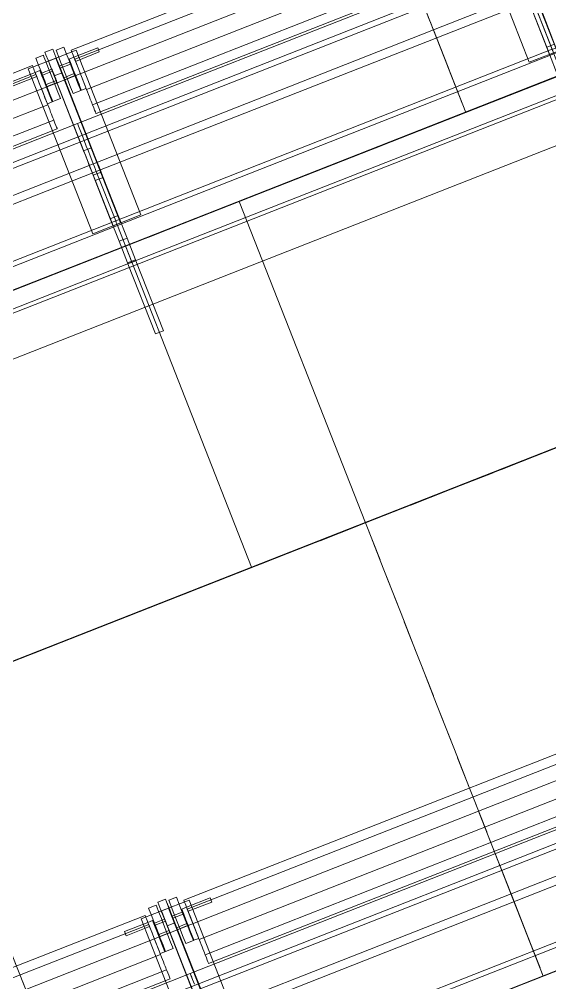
# Model space of a CAD drawing. Header units: millimetres. Extents: x -50172 to 74273, y -80883 to 11206.
# Drawn here: x -22636 to -22037, y -65642 to -64554 of the extents above; entities that cross this region are included whole.
import ezdxf
from ezdxf.enums import TextEntityAlignment as Align

# ---------------------------------------------------------------- set-up
doc = ezdxf.new("R2010")
doc.units = ezdxf.units.MM
doc.header["$MEASUREMENT"] = 0
doc.linetypes.add('Double Dashed', pattern=[1093.611073, 529.166651, -211.666656, 141.111112, -211.666656])
doc.linetypes.add('Hidden Line', pattern=[55, 45, -10])
for name, color, linetype in [('A-25-M_Wall_Ext', 7, 'Continuous'), ('New_A-05-M_Gross_Int_Plant', 7, 'Continuous'), ('New_A-15-MG_Structural_Grid_Phase_2', 7, 'Continuous'), ('New_A-20-M_Floor_Slab', 7, 'Continuous'), ('New_A-35-M_FFE_Fixed', 7, 'Continuous')]:
    doc.layers.add(name, color=color, linetype=linetype)
for name, color, linetype, lineweight in [('A-25-M_Wall_Ext_Pen_No__1', 7, 'Continuous', 13), ('New_A-20-M_Floor_Slab_Pen_No__89', 8, 'Continuous', 20), ('New_A-35-M_FFE_Fixed_Pen_No__1', 7, 'Continuous', 13), ('New_A-35-M_FFE_Fixed_Pen_No__101', 252, 'Continuous', 15), ('New_A-35-M_FFE_Fixed_Pen_No__93', 8, 'Continuous', 13), ('New_A-95-P_Drawing_Pen_No__1', 7, 'Continuous', 13), ('New_ArchiCAD Zone Stamps_Pen_No__6', 7, 'Continuous', 35)]:
    doc.layers.add(name, color=color, linetype=linetype, lineweight=lineweight)
for name, color, linetype, lineweight, true_color in [('A-25-M_Wall_Ext_Pen_No__107', 7, 'Continuous', 15, 0xa6a6a6), ('New_A-05-M_Gross_Int_Plant_Pen_No__74', 7, 'Continuous', 20, 0x606060), ('New_A-15-MG_Structural_Grid_Phase_2_Pen_No__222', 7, 'Continuous', 13, 0x65af33)]:
    doc.layers.add(name, color=color, linetype=linetype, lineweight=lineweight, true_color=true_color)
doc.styles.add('GENERATED_STYLE_1', font='')
doc.styles.add('GENERATED_STYLE_3', font='')
doc.styles.add('GENERATED_STYLE_4', font='')
doc.styles.get('GENERATED_STYLE_1').set_extended_font_data('Arial', bold=True)
doc.styles.get('GENERATED_STYLE_3').set_extended_font_data('Arial')
doc.styles.get('GENERATED_STYLE_4').set_extended_font_data('Swis721 BT')
pattern_1 = [(60, (0, 0), (-43.30127, 25), []), (120, (0, 0), (43.30127, 25), [])]

# ---------------------------------------------------------------- blocks, each defined once
blk = doc.blocks.new('Slab_2_1', base_point=(-15335.8, -61005.9))
at = {"layer": 'New_A-20-M_Floor_Slab_Pen_No__89', "linetype": 'Continuous', "flags": 128}
blk.add_lwpolyline([(-15335.8, -61005.9), (-23454.7, -64194.3), (-23339.9, -65211), (-14728.1, -61829.1)], close=True, dxfattribs=at)
blk = doc.blocks.new('Slab_3_1', base_point=(-14757.8, -61788.8))
at = {"layer": 'New_A-20-M_Floor_Slab_Pen_No__89', "linetype": 'Continuous', "flags": 128}
blk.add_lwpolyline([(-14757.8, -61788.8), (-23345.5, -65161.3), (-23230.8, -66178), (-14150, -62611.9)], close=True, dxfattribs=at)
blk = doc.blocks.new('VENTS__3_1', base_point=(-30958.5, -71277.4))
at = {"layer": 'New_A-05-M_Gross_Int_Plant_Pen_No__74', "linetype": 'Continuous'}
blk.add_arc((-26782.7, -43787.3), 28124.1, 246.43121, 336.44961, dxfattribs=at)
at = {"layer": 'New_ArchiCAD Zone Stamps_Pen_No__6'}
for tag, height, style, p in [('ROOM_NAME', 250, 'GENERATED_STYLE_1', (-31302.6, -70145.2)), ('zoneNameLine2', 250, 'GENERATED_STYLE_1', (-31491, -70577.3)), ('measuredAreaCode', 200, 'GENERATED_STYLE_3', (-31679.5, -70998)), ('DUMMY_649', 200, 'GENERATED_STYLE_3', (-31372.1, -71132.1)), ('DUMMY_650', 200, 'GENERATED_STYLE_3', (-30882.7, -71345.4)), ('DUMMY_651', 133.3, 'GENERATED_STYLE_3', (-30603.4, -71452))]:
    blk.add_attdef(tag, text='', height=height, rotation=336.4404, dxfattribs=dict(at, style=style)).set_placement(p, align=Align.TOP_LEFT)
blk = doc.blocks.new('Wall_156_1', base_point=(-38294.6, -69816.9))
at = {"layer": 'A-25-M_Wall_Ext_Pen_No__107', "linetype": 'Continuous', "lineweight": 0, "true_color": 0x535353}
for points in [[(-38161.1, -69523.8, 0.417286), (-920.9, -54882.6), (-922.8, -54881.8, -0.417285), (-38160.3, -69522)], [(-38224.1, -69662.2, 0.417299), (-781.4, -54943), (-783.3, -54942.2, -0.417299), (-38223.3, -69660.3)]]:
    blk.add_hatch(color=251, dxfattribs=at).paths.add_polyline_path(points)
at = {"layer": 'A-25-M_Wall_Ext_Pen_No__107', "linetype": 'Continuous'}
h = blk.add_hatch(dxfattribs=at)
h.set_pattern_fill('Plaster_0001', color=256, style=0, pattern_type=2)
h.set_pattern_definition([(201.458, (0, 0), (-63.3617, 161.19955), [0, -100]), (201.458, (-14.85, -98.89), (-63.3617, 161.19955), [0, -100])])
h.paths.add_polyline_path([(-38160.3, -69522, 0.417285), (-922.8, -54881.8), (-936.5, -54875.8, -0.417284), (-38154.1, -69508.4)])
h = blk.add_hatch(dxfattribs=at)
h.set_pattern_fill('Plywood_0001', color=256, style=0, pattern_type=2)
h.set_pattern_definition([(0, (0, 0), (0, 200), [])])
h.paths.add_polyline_path([(-38231.6, -69678.5, 0.417301), (-764.9, -54950.1), (-781.4, -54943, -0.417299), (-38224.1, -69662.2)])
h = blk.add_hatch(dxfattribs=at)
h.set_pattern_fill('Batt_Insulation_0001', color=256, style=0, pattern_type=2)
h.set_pattern_definition(pattern_1)
h.paths.add_polyline_path([(-38273, -69769.5, 0.41731), (-673.1, -54989.8), (-764.9, -54950.1, -0.417301), (-38231.6, -69678.5)])
h = blk.add_hatch(dxfattribs=at)
h.set_pattern_fill('Batt_Insulation_0001', color=256, style=0, pattern_type=2)
h.set_pattern_definition(pattern_1)
h.paths.add_polyline_path([(-38283.4, -69792.3, 0.417312), (-650.2, -54999.7), (-673.1, -54989.8, -0.41731), (-38273, -69769.5)])
blk.add_hatch(color=256, dxfattribs=at).paths.add_polyline_path([(-38294.6, -69816.9, 0.417314), (-625.4, -55010.5), (-650.2, -54999.7, -0.417312), (-38283.4, -69792.3)])
at = {"layer": 'A-25-M_Wall_Ext_Pen_No__1', "linetype": 'Continuous'}
for radius, start, end in [(28147.8, 246.16247, 336.76276), (28145.8, 246.16252, 336.76277), (28130.8, 246.16287, 336.76285), (28299.8, 246.15895, 336.76189), (28297.8, 246.159, 336.7619), (28317.8, 246.15854, 336.76179), (28417.8, 246.15624, 336.76122), (28442.8, 246.15567, 336.76108), (28469.8, 246.15506, 336.76093)]:
    blk.add_arc((-26785.3, -43777.2), radius, start, end, dxfattribs=at)
blk = doc.blocks.new('Standard grid marker_24')
at = {"layer": 'New_A-15-MG_Structural_Grid_Phase_2_Pen_No__222', "linetype": 'Double Dashed'}
blk.add_arc((0, 0), 27977.6, 0, 90.63597, dxfattribs=at)
at = {"layer": 'New_A-15-MG_Structural_Grid_Phase_2_Pen_No__222', "style": 'GENERATED_STYLE_4'}
blk.add_attdef('AC_MarkerText_1', text='', height=350, rotation=90.3066, dxfattribs=at).set_placement((-1326.2, 28008), align=Align.MIDDLE_CENTER)
blk = doc.blocks.new('Montpelier with surface_2')
at = {"layer": 'New_A-35-M_FFE_Fixed_Pen_No__1', "linetype": 'Continuous'}
for p, q in [((416, 534), (616, 534)), ((507.1, 534.5), (597.9, 534.5)), ((597.9, 534.5), (608.1, 534.5)), ((597.9, 525), (597.9, 534.5)), ((608.1, 534.5), (617, 534.5)), ((616, 534), (616, 500.6)), ((617, 534.5), (623.5, 534.5)), ((623.5, 534.5), (626.7, 534.5)), ((626.7, 525), (626.7, 534.5)), ((390, 4.8), (390, 529.7)), ((414.6, 4.8), (414.6, 529.7)), ((420.2, 4.8), (420.2, 529.7)), ((480, 4.8), (480, 529.7)), ((507.1, 525), (597.9, 525)), ((517.9, 4.8), (517.9, 529.7)), ((525.2, 529.7), (530.9, 529.7)), ((530.9, 529.7), (535, 529.7)), ((535, 529.7), (537.4, 529.7)), ((537.4, 529.7), (538.2, 529.7)), ((538.2, 4.8), (538.2, 529.7)), ((589.7, 525.3), (590.2, 525.3)), ((589.7, 525.3), (589.7, 512.8)), ((590.2, 525.3), (591.7, 525.3)), ((591.7, 525.3), (594, 525.3)), ((592.1, 525.3), (592.7, 525.3)), ((592.1, 525.3), (592.1, 512.8)), ((592.7, 525.3), (594.2, 525.3)), ((594, 525.3), (596.7, 525.3)), ((594.2, 525.3), (596.5, 525.3)), ((596.5, 525.3), (599.1, 525.3)), ((596.7, 525.3), (599.4, 525.3)), ((597.9, 525), (608.1, 525)), ((599.1, 525.3), (601.8, 525.3)), ((599.4, 525.3), (601.6, 525.3)), ((601.6, 525.3), (603.2, 525.3)), ((601.8, 525.3), (604.1, 525.3)), ((603.2, 525.3), (603.7, 525.3)), ((603.7, 525.3), (603.7, 512.8)), ((604.1, 525.3), (605.6, 525.3)), ((605.6, 525.3), (606.1, 525.3)), ((606.1, 525.3), (606.1, 512.8)), ((608.1, 525), (617, 525)), ((617, 525), (623.5, 525)), ((623.5, 525), (626.7, 525)), ((571.6, 522.1), (573.6, 522.1)), ((571.6, 522.1), (571.6, 512.8)), ((571.6, 512.8), (573.6, 512.8)), ((571.6, 512.1), (572.4, 512.1)), ((571.6, 512.1), (571.6, 506.3)), ((572.4, 512.1), (574.9, 512.1)), ((573.6, 522.1), (579.3, 522.1)), ((573.6, 512.8), (579.3, 512.8)), ((574.9, 512.1), (578.9, 512.1)), ((578.9, 512.1), (584, 512.1)), ((579.3, 522.1), (587.8, 522.1)), ((579.3, 512.8), (587.8, 512.8)), ((584, 512.1), (590.1, 512.1)), ((587.8, 522.1), (597.9, 522.1)), ((587.8, 512.8), (597.9, 512.8)), ((589.7, 512.8), (590.2, 512.8)), ((590.1, 512.1), (596.6, 512.1)), ((590.2, 512.8), (591.7, 512.8)), ((591.7, 512.8), (594, 512.8)), ((592.1, 512.8), (592.7, 512.8)), ((592.7, 512.8), (594.2, 512.8)), ((594, 512.8), (596.7, 512.8)), ((594.2, 512.8), (596.5, 512.8)), ((596.5, 512.8), (599.1, 512.8)), ((596.6, 512.1), (603.3, 512.1)), ((596.7, 512.8), (599.4, 512.8)), ((597.9, 522.1), (608, 522.1)), ((597.9, 512.8), (608, 512.8)), ((599.1, 512.8), (601.8, 512.8)), ((599.4, 512.8), (601.6, 512.8)), ((601.6, 512.8), (603.2, 512.8)), ((601.8, 512.8), (604.1, 512.8)), ((603.2, 512.8), (603.7, 512.8)), ((603.3, 512.1), (609.5, 512.1)), ((604.1, 512.8), (605.6, 512.8)), ((605.6, 512.8), (606.1, 512.8)), ((608, 522.1), (616.5, 522.1)), ((608, 512.8), (616.5, 512.8)), ((609.5, 512.1), (609.5, 506.3)), ((616.5, 522.1), (622.2, 522.1)), ((616.5, 512.8), (622.2, 512.8)), ((622.2, 522.1), (624.2, 522.1)), ((622.2, 512.8), (624.2, 512.8)), ((624.2, 522.1), (624.2, 512.8)), ((416, 500.6), (616, 500.6)), ((541.1, 28.2), (541.1, 506.3)), ((541.1, 506.3), (541.7, 506.3)), ((541.7, 506.3), (543.1, 506.3)), ((543.1, 506.3), (545.3, 506.3)), ((545.3, 506.3), (548.1, 506.3)), ((548.1, 506.3), (551.8, 506.3)), ((551.8, 506.3), (552.7, 506.3)), ((551.8, 28.2), (551.8, 506.3)), ((552.7, 506.3), (554.3, 506.3)), ((554.3, 506.3), (556.3, 506.3)), ((556.3, 506.3), (558.8, 506.3)), ((558.8, 506.3), (561.5, 506.3)), ((561.5, 506.3), (564.4, 506.3)), ((564.4, 506.3), (567.4, 506.3)), ((567.4, 506.3), (570.4, 506.3)), ((570.4, 506.3), (607, 506.3)), ((570.4, 28.2), (570.4, 506.3)), ((571.6, 506.3), (572.4, 506.3)), ((572.4, 506.3), (574.9, 506.3)), ((574.9, 506.3), (578.9, 506.3)), ((578.9, 506.3), (584, 506.3)), ((584, 506.3), (590.1, 506.3)), ((590.1, 506.3), (596.6, 506.3)), ((596.6, 506.3), (603.3, 506.3)), ((603.3, 506.3), (609.5, 506.3)), ((604.5, 506.3), (604.5, 477.7)), ((604.5, 506.3), (609.5, 506.3)), ((607, 506.3), (609.5, 506.3)), ((607, 28.2), (607, 506.3)), ((609.5, 506.3), (611.9, 506.3)), ((609.5, 506.3), (609.5, 477.7)), ((611.9, 506.3), (613.9, 506.3)), ((613.9, 506.3), (615.5, 506.3)), ((615.5, 506.3), (616.8, 506.3)), ((616.8, 506.3), (617.6, 506.3)), ((617.6, 506.3), (617.9, 506.3)), ((617.9, 28.2), (617.9, 506.3)), ((604.5, 477.7), (609.5, 477.7))]:
    blk.add_line(p, q, dxfattribs=at)
blk = doc.blocks.new('Montpelier with surface-row end')
at = {"layer": 'New_A-35-M_FFE_Fixed_Pen_No__93', "linetype": 'Continuous'}
for p, q in [((416, 794.5), (616, 794.5)), ((507.1, 795), (597.9, 795)), ((597.9, 795), (608.1, 795)), ((597.9, 785.5), (597.9, 795)), ((608.1, 795), (617, 795)), ((616, 794.5), (616, 761.2)), ((617, 795), (623.5, 795)), ((623.5, 795), (626.7, 795)), ((626.7, 785.5), (626.7, 795)), ((507.1, 785.5), (597.9, 785.5)), ((525.2, 790.2), (530.9, 790.2)), ((530.9, 790.2), (535, 790.2)), ((535, 790.2), (537.4, 790.2)), ((537.4, 790.2), (538.2, 790.2)), ((538.2, 266.6), (538.2, 790.2)), ((589.7, 785.8), (590.2, 785.8)), ((589.7, 785.8), (589.7, 773.4)), ((590.2, 785.8), (591.7, 785.8)), ((591.7, 785.8), (594, 785.8)), ((592.1, 785.8), (592.7, 785.8)), ((592.1, 785.8), (592.1, 773.4)), ((592.7, 785.8), (594.2, 785.8)), ((594, 785.8), (596.7, 785.8)), ((594.2, 785.8), (596.5, 785.8)), ((596.5, 785.8), (599.1, 785.8)), ((596.7, 785.8), (599.4, 785.8)), ((597.9, 785.5), (608.1, 785.5)), ((599.1, 785.8), (601.8, 785.8)), ((599.4, 785.8), (601.6, 785.8)), ((601.6, 785.8), (603.2, 785.8)), ((601.8, 785.8), (604.1, 785.8)), ((603.2, 785.8), (603.7, 785.8)), ((603.7, 785.8), (603.7, 773.4)), ((604.1, 785.8), (605.6, 785.8)), ((605.6, 785.8), (606.1, 785.8)), ((606.1, 785.8), (606.1, 773.4)), ((608.1, 785.5), (617, 785.5)), ((617, 785.5), (623.5, 785.5)), ((623.5, 785.5), (626.7, 785.5)), ((571.6, 782.6), (573.6, 782.6)), ((571.6, 782.6), (571.6, 773.4)), ((571.6, 773.4), (573.6, 773.4)), ((571.6, 772.6), (572.4, 772.6)), ((571.6, 772.6), (571.6, 766.9)), ((572.4, 772.6), (574.9, 772.6)), ((573.6, 782.6), (579.3, 782.6)), ((573.6, 773.4), (579.3, 773.4)), ((574.9, 772.6), (578.9, 772.6)), ((578.9, 772.6), (584, 772.6)), ((579.3, 782.6), (587.8, 782.6)), ((579.3, 773.4), (587.8, 773.4)), ((584, 772.6), (590.1, 772.6)), ((587.8, 782.6), (597.9, 782.6)), ((587.8, 773.4), (597.9, 773.4)), ((589.7, 773.4), (590.2, 773.4)), ((590.1, 772.6), (596.6, 772.6)), ((590.2, 773.4), (591.7, 773.4)), ((591.7, 773.4), (594, 773.4)), ((592.1, 773.4), (592.7, 773.4)), ((592.7, 773.4), (594.2, 773.4)), ((594, 773.4), (596.7, 773.4)), ((594.2, 773.4), (596.5, 773.4)), ((596.5, 773.4), (599.1, 773.4)), ((596.6, 772.6), (603.3, 772.6)), ((596.7, 773.4), (599.4, 773.4)), ((597.9, 782.6), (608, 782.6)), ((597.9, 773.4), (608, 773.4)), ((599.1, 773.4), (601.8, 773.4)), ((599.4, 773.4), (601.6, 773.4)), ((601.6, 773.4), (603.2, 773.4)), ((601.8, 773.4), (604.1, 773.4)), ((603.2, 773.4), (603.7, 773.4)), ((603.3, 772.6), (609.5, 772.6)), ((604.1, 773.4), (605.6, 773.4)), ((605.6, 773.4), (606.1, 773.4)), ((608, 782.6), (616.5, 782.6)), ((608, 773.4), (616.5, 773.4)), ((609.5, 772.6), (609.5, 766.9)), ((616.5, 782.6), (622.2, 782.6)), ((616.5, 773.4), (622.2, 773.4)), ((622.2, 782.6), (624.2, 782.6)), ((622.2, 773.4), (624.2, 773.4)), ((624.2, 782.6), (624.2, 773.4)), ((541.1, 289.9), (541.1, 766.9)), ((541.1, 766.9), (541.7, 766.9)), ((541.7, 766.9), (543.1, 766.9)), ((543.1, 766.9), (545.3, 766.9)), ((545.3, 766.9), (548.1, 766.9)), ((548.1, 766.9), (551.8, 766.9)), ((551.8, 766.9), (552.7, 766.9)), ((551.8, 289.9), (551.8, 766.9)), ((552.7, 766.9), (554.3, 766.9)), ((554.3, 766.9), (556.3, 766.9)), ((556.3, 766.9), (558.8, 766.9)), ((558.8, 766.9), (561.5, 766.9)), ((561.5, 766.9), (564.4, 766.9)), ((564.4, 766.9), (567.4, 766.9)), ((567.4, 766.9), (570.4, 766.9)), ((570.4, 766.9), (607, 766.9)), ((570.4, 289.9), (570.4, 766.9)), ((571.6, 766.9), (572.4, 766.9)), ((572.4, 766.9), (574.9, 766.9)), ((574.9, 766.9), (578.9, 766.9)), ((578.9, 766.9), (584, 766.9)), ((584, 766.9), (590.1, 766.9)), ((590.1, 766.9), (596.6, 766.9)), ((596.6, 766.9), (603.3, 766.9)), ((603.3, 766.9), (609.5, 766.9)), ((604.5, 766.9), (604.5, 738.4)), ((604.5, 766.9), (609.5, 766.9)), ((607, 766.9), (609.5, 766.9)), ((607, 289.9), (607, 766.9)), ((609.5, 766.9), (609.5, 738.4)), ((609.5, 766.9), (611.9, 766.9)), ((611.9, 766.9), (613.9, 766.9)), ((613.9, 766.9), (615.5, 766.9)), ((615.5, 766.9), (616.8, 766.9)), ((616.8, 766.9), (617.6, 766.9)), ((617.6, 766.9), (617.9, 766.9)), ((617.9, 289.9), (617.9, 766.9)), ((416, 761.2), (616, 761.2)), ((604.5, 738.4), (609.5, 738.4))]:
    blk.add_line(p, q, dxfattribs=at)
blk = doc.blocks.new('Montpelier with surface')
at = {"layer": 'New_A-35-M_FFE_Fixed_Pen_No__1', "linetype": 'Continuous'}
for p, q in [((0, 534.8), (0, 4.8)), ((370, 4.8), (370, 534.8)), ((390, 4.8), (390, 534.8)), ((414.6, 4.8), (414.6, 534.8)), ((416, 539.1), (616, 539.1)), ((416, 539.1), (416, 505.4)), ((420.2, 4.8), (420.2, 534.8)), ((420.2, 534.8), (480, 534.8)), ((424.7, 530), (424.7, 539.6)), ((424.7, 539.6), (470.9, 539.6)), ((480, 4.8), (480, 534.8)), ((517.9, 4.8), (517.9, 534.8)), ((538.2, 4.8), (538.2, 534.8)), ((397.3, 530), (424.7, 530)), ((424.7, 530), (470.9, 530)), ((416, 505.4), (616, 505.4)), ((541.1, 28.4), (541.1, 511.2)), ((551.8, 28.4), (551.8, 511.2)), ((570.4, 28.4), (570.4, 511.2)), ((607, 28.4), (607, 511.2)), ((617.9, 28.4), (617.9, 511.2)), ((604.5, 28.4), (604.5, 57.3)), ((604.5, 57.3), (609.5, 57.3)), ((609.5, 28.4), (609.5, 57.3)), ((416, 0), (416, 33.7)), ((416, 33.7), (616, 33.7)), ((616, 0), (616, 33.7)), ((541.1, 28.4), (541.7, 28.4)), ((541.7, 28.4), (543.1, 28.4)), ((543.1, 28.4), (545.3, 28.4)), ((545.3, 28.4), (548.1, 28.4)), ((548.1, 28.4), (551.8, 28.4)), ((551.8, 28.4), (552.7, 28.4)), ((552.7, 28.4), (554.3, 28.4)), ((554.3, 28.4), (556.3, 28.4)), ((556.3, 28.4), (558.8, 28.4)), ((558.8, 28.4), (561.5, 28.4)), ((561.5, 28.4), (564.4, 28.4)), ((564.4, 28.4), (567.4, 28.4)), ((567.4, 28.4), (570.4, 28.4)), ((570.4, 28.4), (607, 28.4)), ((571.6, 22.6), (571.6, 28.4)), ((571.6, 28.4), (572.4, 28.4)), ((571.6, 22.6), (572.4, 22.6)), ((571.6, 21.9), (573.6, 21.9)), ((571.6, 12.5), (571.6, 21.9)), ((572.4, 28.4), (574.9, 28.4)), ((572.4, 22.6), (574.9, 22.6)), ((573.6, 21.9), (579.3, 21.9)), ((574.9, 28.4), (578.9, 28.4)), ((574.9, 22.6), (578.9, 22.6)), ((578.9, 28.4), (584, 28.4)), ((578.9, 22.6), (584, 22.6)), ((579.3, 21.9), (587.8, 21.9)), ((584, 28.4), (590.1, 28.4)), ((584, 22.6), (590.1, 22.6)), ((587.8, 21.9), (597.9, 21.9)), ((589.7, 9.3), (589.7, 21.9)), ((589.7, 21.9), (590.2, 21.9)), ((590.1, 28.4), (596.6, 28.4)), ((590.1, 22.6), (596.6, 22.6)), ((590.2, 21.9), (591.7, 21.9)), ((591.7, 21.9), (594, 21.9)), ((592.1, 9.3), (592.1, 21.9)), ((592.1, 21.9), (592.7, 21.9)), ((592.7, 21.9), (594.2, 21.9)), ((594, 21.9), (596.7, 21.9)), ((594.2, 21.9), (596.5, 21.9)), ((596.5, 21.9), (599.1, 21.9)), ((596.6, 28.4), (603.3, 28.4)), ((596.6, 22.6), (603.3, 22.6)), ((596.7, 21.9), (599.4, 21.9)), ((597.9, 21.9), (608, 21.9)), ((599.1, 21.9), (601.8, 21.9)), ((599.4, 21.9), (601.6, 21.9)), ((601.6, 21.9), (603.2, 21.9)), ((601.8, 21.9), (604.1, 21.9)), ((603.2, 21.9), (603.7, 21.9)), ((603.3, 28.4), (609.5, 28.4)), ((603.3, 22.6), (609.5, 22.6)), ((603.7, 9.3), (603.7, 21.9)), ((604.1, 21.9), (605.6, 21.9)), ((604.5, 28.4), (609.5, 28.4)), ((605.6, 21.9), (606.1, 21.9)), ((606.1, 9.3), (606.1, 21.9)), ((607, 28.4), (609.5, 28.4)), ((608, 21.9), (616.5, 21.9)), ((609.5, 22.6), (609.5, 28.4)), ((609.5, 28.4), (611.9, 28.4)), ((611.9, 28.4), (613.9, 28.4)), ((613.9, 28.4), (615.5, 28.4)), ((615.5, 28.4), (616.8, 28.4)), ((616.5, 21.9), (622.2, 21.9)), ((616.8, 28.4), (617.6, 28.4)), ((617.6, 28.4), (617.9, 28.4)), ((622.2, 21.9), (624.2, 21.9)), ((624.2, 12.5), (624.2, 21.9)), ((571.6, 12.5), (573.6, 12.5)), ((573.6, 12.5), (579.3, 12.5)), ((579.3, 12.5), (587.8, 12.5)), ((587.8, 12.5), (597.9, 12.5)), ((597.9, 12.5), (608, 12.5)), ((608, 12.5), (616.5, 12.5)), ((616.5, 12.5), (622.2, 12.5)), ((622.2, 12.5), (624.2, 12.5)), ((0, 4.8), (390, 4.8)), ((285, 9.6), (370, 9.6)), ((285, 0), (285, 9.6)), ((370, 9.6), (371, 9.6)), ((370, 0), (370, 9.6)), ((370, 4.8), (414.6, 4.8)), ((371, 9.6), (397.3, 9.6)), ((371, 0), (371, 9.6)), ((397.3, 9.6), (424.7, 9.6)), ((397.3, 0), (397.3, 9.6)), ((414.6, 4.8), (415.5, 4.8)), ((415.5, 4.8), (416.5, 4.8)), ((416.5, 4.8), (417.4, 4.8)), ((417.4, 4.8), (418.3, 4.8)), ((418.3, 4.8), (419, 4.8)), ((419, 4.8), (419.6, 4.8)), ((419.6, 4.8), (420, 4.8)), ((420, 4.8), (420.2, 4.8)), ((420.2, 4.8), (480, 4.8)), ((424.7, 9.6), (470.9, 9.6)), ((424.7, 0), (424.7, 9.6)), ((470.9, 9.6), (477.4, 9.6)), ((470.9, 0), (470.9, 9.6)), ((477.4, 9.6), (478.6, 9.6)), ((477.4, 0), (477.4, 9.6)), ((478.6, 9.6), (480.7, 9.6)), ((480, 4.8), (482.5, 4.8)), ((480.7, 9.6), (483.7, 9.6)), ((482.5, 4.8), (485.7, 4.8)), ((483.7, 9.6), (487.4, 9.6)), ((485.7, 4.8), (489.5, 4.8)), ((487.4, 9.6), (491.7, 9.6)), ((489.5, 4.8), (493.9, 4.8)), ((491.7, 9.6), (496.6, 9.6)), ((493.9, 4.8), (499, 4.8)), ((496.6, 9.6), (501.7, 9.6)), ((499, 4.8), (504.7, 4.8)), ((501.7, 9.6), (507.1, 9.6)), ((504.7, 4.8), (511, 4.8)), ((507.1, 9.6), (597.9, 9.6)), ((507.1, 0), (507.1, 9.6)), ((511, 4.8), (517.9, 4.8)), ((517.9, 4.8), (525.2, 4.8)), ((525.2, 4.8), (530.9, 4.8)), ((530.9, 4.8), (535, 4.8)), ((535, 4.8), (537.4, 4.8)), ((537.4, 4.8), (538.2, 4.8)), ((589.7, 9.3), (590.2, 9.3)), ((590.2, 9.3), (591.7, 9.3)), ((591.7, 9.3), (594, 9.3)), ((592.1, 9.3), (592.7, 9.3)), ((592.7, 9.3), (594.2, 9.3)), ((594, 9.3), (596.7, 9.3)), ((594.2, 9.3), (596.5, 9.3)), ((596.5, 9.3), (599.1, 9.3)), ((596.7, 9.3), (599.4, 9.3)), ((597.9, 9.6), (608.1, 9.6)), ((597.9, 0), (597.9, 9.6)), ((599.1, 9.3), (601.8, 9.3)), ((599.4, 9.3), (601.6, 9.3)), ((601.6, 9.3), (603.2, 9.3)), ((601.8, 9.3), (604.1, 9.3)), ((603.2, 9.3), (603.7, 9.3)), ((604.1, 9.3), (605.6, 9.3)), ((605.6, 9.3), (606.1, 9.3)), ((608.1, 9.6), (617, 9.6)), ((617, 9.6), (623.5, 9.6)), ((623.5, 9.6), (626.7, 9.6)), ((626.7, 0), (626.7, 9.6)), ((285, 0), (370, 0)), ((370, 0), (371, 0)), ((371, 0), (397.3, 0)), ((397.3, 0), (424.7, 0)), ((416, 0), (616, 0)), ((424.7, 0), (470.9, 0)), ((470.9, 0), (477.4, 0)), ((477.4, 0), (478.6, 0)), ((478.6, 0), (480.7, 0)), ((480.7, 0), (483.7, 0)), ((483.7, 0), (487.4, 0)), ((487.4, 0), (491.7, 0)), ((491.7, 0), (496.6, 0)), ((496.6, 0), (501.7, 0)), ((501.7, 0), (507.1, 0)), ((507.1, 0), (597.9, 0)), ((597.9, 0), (608.1, 0)), ((608.1, 0), (617, 0)), ((617, 0), (623.5, 0)), ((623.5, 0), (626.7, 0))]:
    blk.add_line(p, q, dxfattribs=at)
blk = doc.blocks.new('Montpelier with surface-row end_2')
at = {"layer": 'New_A-35-M_FFE_Fixed_Pen_No__93', "linetype": 'Continuous'}
for p, q in [((390, 795.2), (0, 795.2)), ((0, 795.2), (0, 0)), ((285, 800), (370, 800)), ((285, 790.4), (285, 800)), ((370, 800), (371, 800)), ((370, 790.4), (370, 800)), ((370, 268.3), (370, 795.2)), ((370, 795.2), (414.6, 795.2)), ((371, 800), (397.3, 800)), ((371, 790.4), (371, 800)), ((390, 0), (390, 795.2)), ((397.3, 790.4), (397.3, 800)), ((397.3, 800), (424.7, 800)), ((414.6, 795.2), (415.5, 795.2)), ((414.6, 268.3), (414.6, 795.2)), ((415.5, 795.2), (416.5, 795.2)), ((416, 799.5), (616, 799.5)), ((416, 799.5), (416, 766)), ((416.5, 795.2), (417.4, 795.2)), ((417.4, 795.2), (418.3, 795.2)), ((418.3, 795.2), (419, 795.2)), ((419, 795.2), (419.6, 795.2)), ((419.6, 795.2), (420, 795.2)), ((420, 795.2), (420.2, 795.2)), ((420.2, 268.3), (420.2, 795.2)), ((420.2, 795.2), (480, 795.2)), ((424.7, 790.4), (424.7, 800)), ((424.7, 800), (470.9, 800)), ((470.9, 800), (477.4, 800)), ((470.9, 790.4), (470.9, 800)), ((477.4, 800), (478.6, 800)), ((477.4, 790.4), (477.4, 800)), ((478.6, 800), (480.7, 800)), ((480, 795.2), (482.5, 795.2)), ((480, 268.3), (480, 795.2)), ((480.7, 800), (483.7, 800)), ((482.5, 795.2), (485.7, 795.2)), ((483.7, 800), (487.4, 800)), ((485.7, 795.2), (489.5, 795.2)), ((487.4, 800), (491.7, 800)), ((489.5, 795.2), (493.9, 795.2)), ((491.7, 800), (496.6, 800)), ((493.9, 795.2), (499, 795.2)), ((496.6, 800), (501.7, 800)), ((499, 795.2), (504.7, 795.2)), ((501.7, 800), (507.1, 800)), ((504.7, 795.2), (511, 795.2)), ((507.1, 800), (597.9, 800)), ((507.1, 790.4), (507.1, 800)), ((511, 795.2), (517.9, 795.2)), ((517.9, 795.2), (525.2, 795.2)), ((517.9, 268.3), (517.9, 795.2)), ((525.2, 795.2), (530.9, 795.2)), ((530.9, 795.2), (535, 795.2)), ((535, 795.2), (537.4, 795.2)), ((537.4, 795.2), (538.2, 795.2)), ((538.2, 268.3), (538.2, 795.2)), ((597.9, 800), (608.1, 800)), ((597.9, 790.4), (597.9, 800)), ((608.1, 800), (617, 800)), ((616, 799.5), (616, 766)), ((617, 800), (623.5, 800)), ((623.5, 800), (626.7, 800)), ((626.7, 790.4), (626.7, 800)), ((285, 790.4), (370, 790.4)), ((370, 790.4), (371, 790.4)), ((371, 790.4), (397.3, 790.4)), ((397.3, 790.4), (424.7, 790.4)), ((424.7, 790.4), (470.9, 790.4)), ((470.9, 790.4), (477.4, 790.4)), ((477.4, 790.4), (478.6, 790.4)), ((478.6, 790.4), (480.7, 790.4)), ((480.7, 790.4), (483.7, 790.4)), ((483.7, 790.4), (487.4, 790.4)), ((487.4, 790.4), (491.7, 790.4)), ((491.7, 790.4), (496.6, 790.4)), ((496.6, 790.4), (501.7, 790.4)), ((501.7, 790.4), (507.1, 790.4)), ((507.1, 790.4), (597.9, 790.4)), ((571.6, 787.5), (573.6, 787.5)), ((571.6, 787.5), (571.6, 778.3)), ((573.6, 787.5), (579.3, 787.5)), ((579.3, 787.5), (587.8, 787.5)), ((587.8, 787.5), (597.9, 787.5)), ((589.7, 790.7), (590.2, 790.7)), ((589.7, 790.7), (589.7, 778.3)), ((590.2, 790.7), (591.7, 790.7)), ((591.7, 790.7), (594, 790.7)), ((592.1, 790.7), (592.7, 790.7)), ((592.1, 790.7), (592.1, 778.3)), ((592.7, 790.7), (594.2, 790.7)), ((594, 790.7), (596.7, 790.7)), ((594.2, 790.7), (596.5, 790.7)), ((596.5, 790.7), (599.1, 790.7)), ((596.7, 790.7), (599.4, 790.7)), ((597.9, 790.4), (608.1, 790.4)), ((597.9, 787.5), (608, 787.5)), ((599.1, 790.7), (601.8, 790.7)), ((599.4, 790.7), (601.6, 790.7)), ((601.6, 790.7), (603.2, 790.7)), ((601.8, 790.7), (604.1, 790.7)), ((603.2, 790.7), (603.7, 790.7)), ((603.7, 790.7), (603.7, 778.3)), ((604.1, 790.7), (605.6, 790.7)), ((605.6, 790.7), (606.1, 790.7)), ((606.1, 790.7), (606.1, 778.3)), ((608, 787.5), (616.5, 787.5)), ((608.1, 790.4), (617, 790.4)), ((616.5, 787.5), (622.2, 787.5)), ((617, 790.4), (623.5, 790.4)), ((622.2, 787.5), (624.2, 787.5)), ((623.5, 790.4), (626.7, 790.4)), ((624.2, 787.5), (624.2, 778.3)), ((571.6, 778.3), (573.6, 778.3)), ((571.6, 777.5), (572.4, 777.5)), ((571.6, 777.5), (571.6, 771.7)), ((572.4, 777.5), (574.9, 777.5)), ((573.6, 778.3), (579.3, 778.3)), ((574.9, 777.5), (578.9, 777.5)), ((578.9, 777.5), (584, 777.5)), ((579.3, 778.3), (587.8, 778.3)), ((584, 777.5), (590.1, 777.5)), ((587.8, 778.3), (597.9, 778.3)), ((589.7, 778.3), (590.2, 778.3)), ((590.1, 777.5), (596.6, 777.5)), ((590.2, 778.3), (591.7, 778.3)), ((591.7, 778.3), (594, 778.3)), ((592.1, 778.3), (592.7, 778.3)), ((592.7, 778.3), (594.2, 778.3)), ((594, 778.3), (596.7, 778.3)), ((594.2, 778.3), (596.5, 778.3)), ((596.5, 778.3), (599.1, 778.3)), ((596.6, 777.5), (603.3, 777.5)), ((596.7, 778.3), (599.4, 778.3)), ((597.9, 778.3), (608, 778.3)), ((599.1, 778.3), (601.8, 778.3)), ((599.4, 778.3), (601.6, 778.3)), ((601.6, 778.3), (603.2, 778.3)), ((601.8, 778.3), (604.1, 778.3)), ((603.2, 778.3), (603.7, 778.3)), ((603.3, 777.5), (609.5, 777.5)), ((604.1, 778.3), (605.6, 778.3)), ((605.6, 778.3), (606.1, 778.3)), ((608, 778.3), (616.5, 778.3)), ((609.5, 777.5), (609.5, 771.7)), ((616.5, 778.3), (622.2, 778.3)), ((622.2, 778.3), (624.2, 778.3)), ((416, 766), (616, 766)), ((541.1, 291.7), (541.1, 771.7)), ((541.1, 771.7), (541.7, 771.7)), ((541.7, 771.7), (543.1, 771.7)), ((543.1, 771.7), (545.3, 771.7)), ((545.3, 771.7), (548.1, 771.7)), ((548.1, 771.7), (551.8, 771.7)), ((551.8, 771.7), (552.7, 771.7)), ((551.8, 291.7), (551.8, 771.7)), ((552.7, 771.7), (554.3, 771.7)), ((554.3, 771.7), (556.3, 771.7)), ((556.3, 771.7), (558.8, 771.7)), ((558.8, 771.7), (561.5, 771.7)), ((561.5, 771.7), (564.4, 771.7)), ((564.4, 771.7), (567.4, 771.7)), ((567.4, 771.7), (570.4, 771.7)), ((570.4, 771.7), (607, 771.7)), ((570.4, 291.7), (570.4, 771.7)), ((571.6, 771.7), (572.4, 771.7)), ((572.4, 771.7), (574.9, 771.7)), ((574.9, 771.7), (578.9, 771.7)), ((578.9, 771.7), (584, 771.7)), ((584, 771.7), (590.1, 771.7)), ((590.1, 771.7), (596.6, 771.7)), ((596.6, 771.7), (603.3, 771.7)), ((603.3, 771.7), (609.5, 771.7)), ((604.5, 771.7), (604.5, 743)), ((604.5, 771.7), (609.5, 771.7)), ((607, 771.7), (609.5, 771.7)), ((607, 291.7), (607, 771.7)), ((609.5, 771.7), (609.5, 743)), ((609.5, 771.7), (611.9, 771.7)), ((611.9, 771.7), (613.9, 771.7)), ((613.9, 771.7), (615.5, 771.7)), ((615.5, 771.7), (616.8, 771.7)), ((616.8, 771.7), (617.6, 771.7)), ((617.6, 771.7), (617.9, 771.7)), ((617.9, 291.7), (617.9, 771.7))]:
    blk.add_line(p, q, dxfattribs=at)

msp = doc.modelspace()

# ---------------------------------------------------------------- linework, layer by layer
at = {"layer": 'New_A-35-M_FFE_Fixed_Pen_No__1', "linetype": 'Continuous', "flags": 128}
for points in [[(-21619.7, -64457.8), (-22131.6, -64658.8), (-22204.7, -64472.7), (-21692.8, -64271.6)], [(-21619.7, -64457.8), (-21656.2, -64364.7), (-22168.2, -64565.7), (-22131.6, -64658.8)], [(-22180.8, -64533.7), (-22204.7, -64472.7), (-22716.7, -64673.7), (-22692.7, -64734.7)], [(-22131.6, -64658.8), (-22643.6, -64859.9), (-22716.7, -64673.7), (-22204.7, -64472.7)], [(-22131.6, -64658.8), (-22168.2, -64565.7), (-22680.1, -64766.8), (-22643.6, -64859.9)], [(-22387.6, -64759.3), (-21875.7, -64558.3), (-21733.1, -64921.3), (-22245, -65122.4)], [(-22899.5, -64960.4), (-22387.6, -64759.3), (-22245, -65122.4), (-22757, -65323.4)], [(-22093.1, -65509.2), (-22117.1, -65448.1), (-21605.2, -65247.1), (-21581.2, -65308.1)], [(-22044, -65634.3), (-21532.1, -65433.3), (-21605.2, -65247.1), (-22117.1, -65448.1)], [(-22044, -65634.3), (-22080.5, -65541.2), (-21568.6, -65340.2), (-21532.1, -65433.3)], [(-22605.1, -65710.2), (-22629, -65649.2), (-22117.1, -65448.1), (-22093.1, -65509.2)], [(-22555.9, -65835.3), (-22044, -65634.3), (-22117.1, -65448.1), (-22629, -65649.2)], [(-21788, -65533.8), (-22300, -65734.8), (-22157.4, -66097.8), (-21645.5, -65896.8)], [(-22555.9, -65835.3), (-22592.5, -65742.3), (-22080.5, -65541.2), (-22044, -65634.3)]]:
    msp.add_lwpolyline(points, close=True, dxfattribs=at)
at = {"layer": 'New_A-35-M_FFE_Fixed_Pen_No__101', "linetype": 'Hidden Line', "flags": 128}
for points in [[(-21619.7, -64457.8), (-21820.7, -63945.8), (-22332.7, -64146.9), (-22131.6, -64658.8)], [(-22131.6, -64658.8), (-22332.7, -64146.9), (-22844.6, -64347.9), (-22643.6, -64859.9)], [(-22044, -65634.3), (-22245, -65122.4), (-21733.1, -64921.3), (-21532.1, -65433.3)], [(-22555.9, -65835.3), (-22757, -65323.4), (-22245, -65122.4), (-22044, -65634.3)], [(-23067.9, -66036.4), (-23268.9, -65524.4), (-22757, -65323.4), (-22555.9, -65835.3)]]:
    msp.add_lwpolyline(points, close=True, dxfattribs=at)
at = {"layer": 'New_A-95-P_Drawing_Pen_No__1', "linetype": 'Continuous'}
msp.add_arc((-26783.5, -43782), 28261, 246.82787, 336.44041, dxfattribs=at)

# ---------------------------------------------------------------- block references
at = {"layer": 'A-25-M_Wall_Ext', "color": 250, "lineweight": 50, "true_color": 0x2a2a2a}
msp.add_blockref('Wall_156_1', (-38294.6, -69816.9), dxfattribs=at)
at = {"layer": 'New_A-05-M_Gross_Int_Plant', "linetype": 'Continuous'}
msp.add_blockref('VENTS__3_1', (-30958.5, -71277.4), dxfattribs=at)
at = {"layer": 'New_A-15-MG_Structural_Grid_Phase_2', "color": 8, "linetype": 'Continuous', "lineweight": 15, "zscale": 1000, "rotation": 246.1337837427074}
msp.add_blockref('Standard grid marker_24', (-26783.5, -43781.2), dxfattribs=at)
at = {"layer": 'New_A-20-M_Floor_Slab', "color": 8, "linetype": 'Continuous', "lineweight": 20}
for name, p in [('Slab_2_1', (-15335.8, -61005.9)), ('Slab_3_1', (-14757.8, -61788.8))]:
    msp.add_blockref(name, p, dxfattribs=at)
at = {"layer": 'New_A-35-M_FFE_Fixed', "color": 251, "linetype": 'Continuous', "lineweight": 20, "true_color": 0x606060, "zscale": 1000}
for name, p, xscale, rotation in [('Montpelier with surface', (-21884.9, -64980.5), -1, 291.4404118616326), ('Montpelier with surface', (-22378.2, -65174.2), -1, 291.4404118616326), ('Montpelier with surface-row end_2', (-23113.9, -65463.1), -1, 291.4404118616258), ('Montpelier with surface-row end', (-22981.9, -66421.2), -0.9999999999999999, 291.4404118615952)]:
    msp.add_blockref(name, p, dxfattribs=dict(at, xscale=xscale, rotation=rotation))
at = {"layer": 'New_A-35-M_FFE_Fixed', "color": 251, "linetype": 'Continuous', "lineweight": 20, "true_color": 0x606060, "zscale": 1000, "rotation": 111.4404118615947}
msp.add_blockref('Montpelier with surface_2', (-21753.2, -65938.7), dxfattribs=at)

doc.saveas('drawing.dxf')
